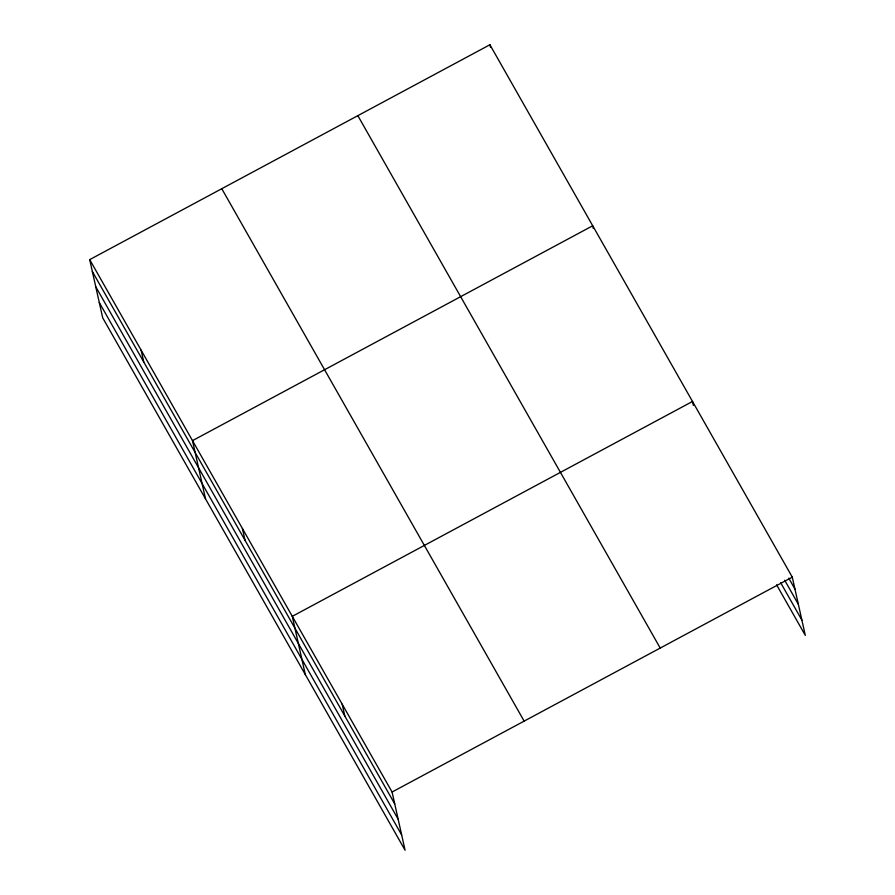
<?xml version="1.0" encoding="UTF-8"?>
<svg xmlns="http://www.w3.org/2000/svg" width="895" height="895" viewBox="0 0 895 895"><rect width="100%" height="100%" fill="white"/><g stroke="black" fill="none" stroke-linecap="round" stroke-linejoin="round"><path stroke-width="1.34" d="M89.701 259.628L392.077 792.03L405.088 850.25L102.712 317.848L89.701 259.628L489.912 44.75L792.288 577.152L805.299 635.372L776.603 584.838M392.077 792.03L792.288 577.152M788.786 578.181L794.939 589.011M784.691 580.24L798.362 604.304M780.697 582.768L801.886 620.078M357.843 115.656L660.219 648.069M221.77 188.711L524.146 721.124M92.342 271.476L394.717 803.878M95.765 286.78L398.141 819.182M99.289 302.544L401.665 834.946M693.39 405.413L692.506 401.463L292.285 616.342L305.307 674.562M593.307 228.404L592.725 225.764L192.503 440.642L205.514 498.862M489.912 44.75L490.505 47.379M342.181 704.186L344.832 716.034M242.4 528.486L245.051 540.345M141.097 350.135L143.748 361.983"/></g></svg>
